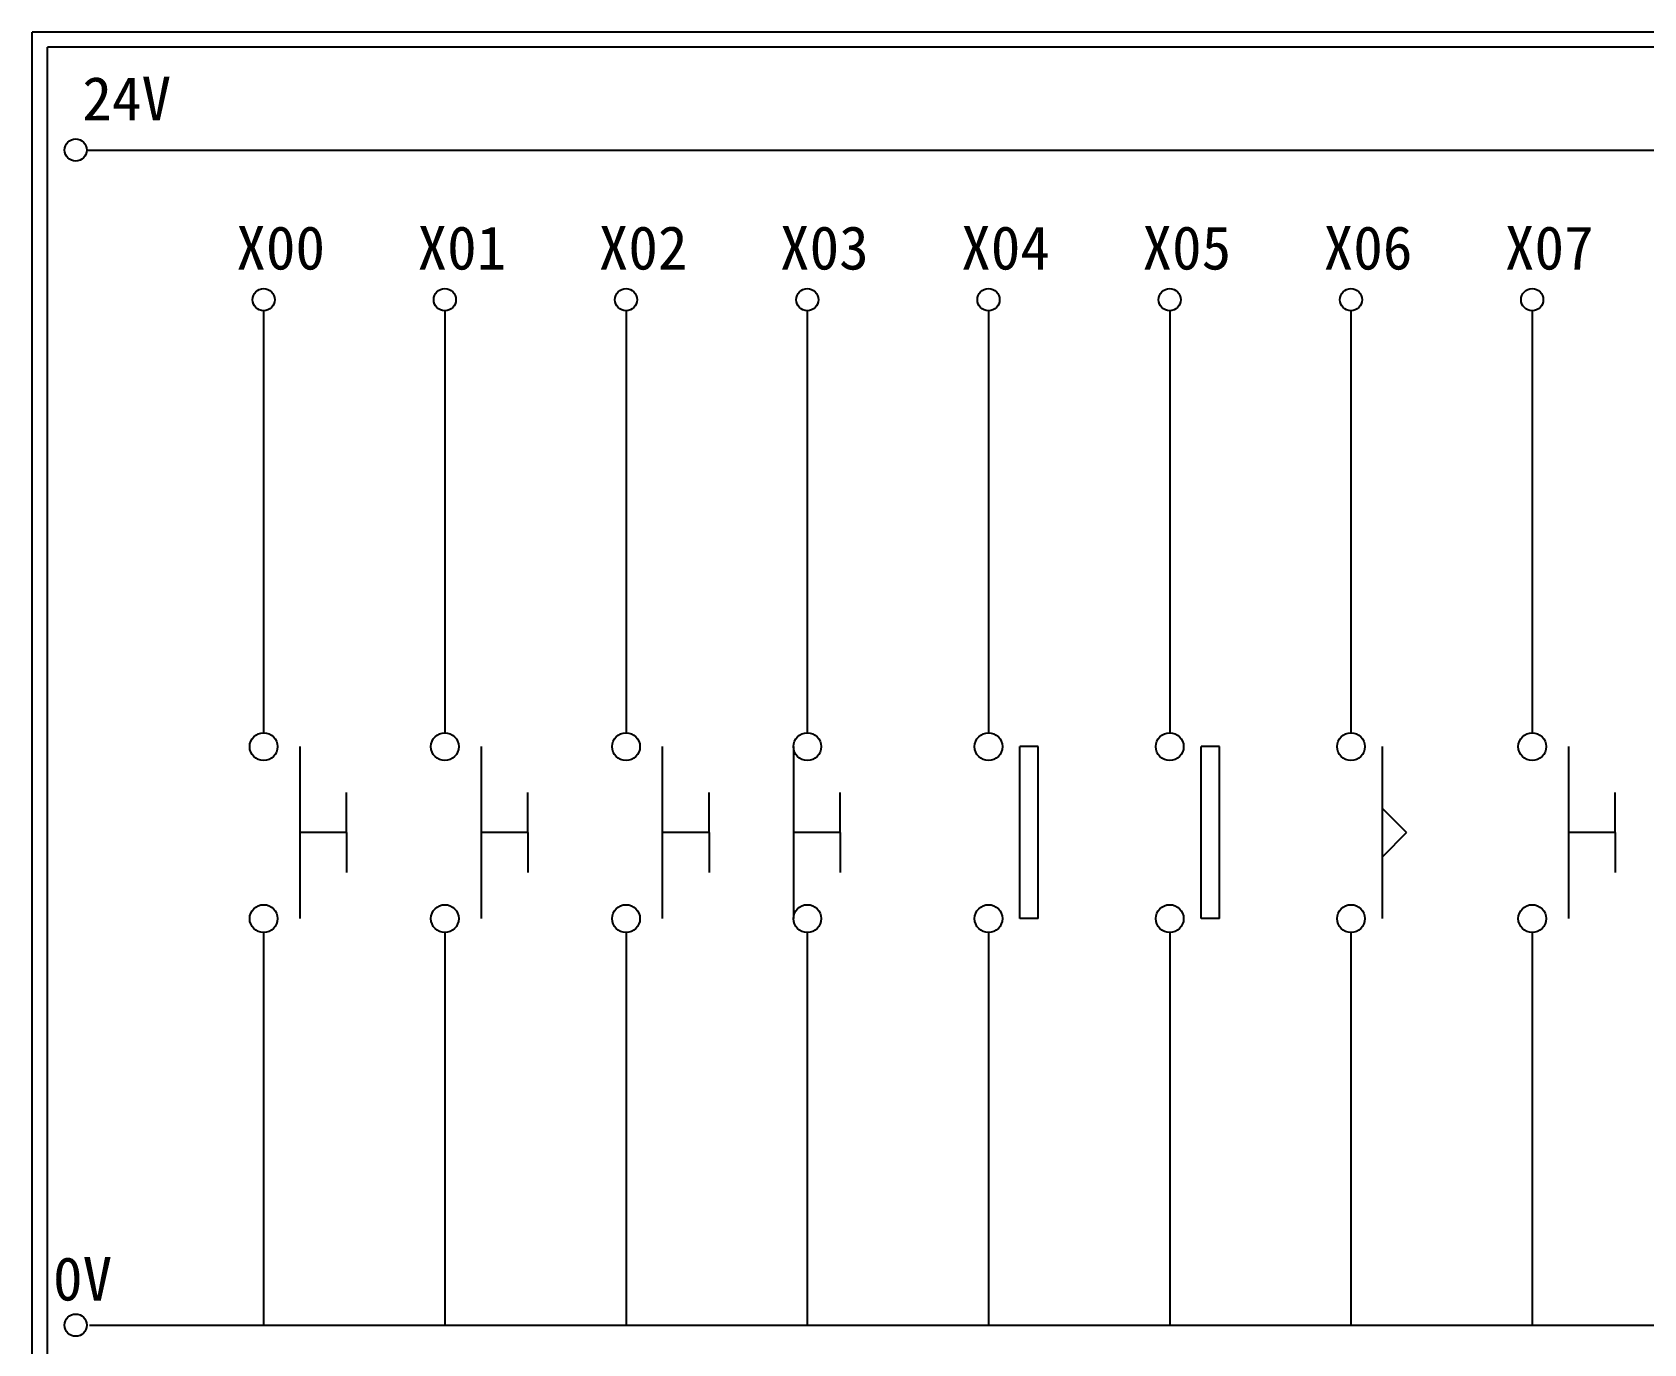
# Model space of a CAD drawing. Extents: x 325 to 612, y 3 to 207.
# Drawn here: x 325.3 to 458.7, y 98.4 to 207 of the extents above; entities that cross this region are included whole.
import ezdxf

# ---------------------------------------------------------------- set-up
doc = ezdxf.new("R2010")
doc.units = 0
doc.layers.get('0').update_dxf_attribs({"linetype": 'CONTINUOUS'})
doc.layers.add('圖框層', color=7, linetype='CONTINUOUS')
doc.layers.add('標尺寸層', color=3, linetype='CONTINUOUS')
doc.styles.add('STSL', font='kaiu.ttf')

msp = doc.modelspace()

# ---------------------------------------------------------------- linework, layer by layer
at = {"color": 7}
for p, q in [((408.58, 147.84), (407.07, 147.84)), ((423.58, 147.84), (422.07, 147.84)), ((351.34, 140.73), (351.34, 144.04)), ((366.34, 140.73), (366.34, 144.04)), ((381.34, 140.73), (381.34, 144.04)), ((392.18, 140.73), (392.18, 144.04)), ((456.34, 140.73), (456.34, 144.04)), ((351.34, 140.73), (351.34, 137.42)), ((366.34, 140.73), (366.34, 137.42)), ((381.34, 140.73), (381.34, 137.42)), ((392.18, 140.73), (392.18, 137.42)), ((456.34, 140.73), (456.34, 137.42)), ((408.58, 133.61), (407.07, 133.61)), ((423.58, 133.61), (422.07, 133.61))]:
    msp.add_line(p, q, dxfattribs=at)
at = {"layer": '圖框層', "color": 7}
for p, q in [((612.32, 206.97), (325.32, 206.97)), ((325.32, 3), (325.32, 206.97)), ((611.07, 205.72), (326.57, 205.72)), ((326.57, 4.25), (326.57, 205.72))]:
    msp.add_line(p, q, dxfattribs=at)
at = {"layer": '標尺寸層', "color": 7}
for p, q in [((329.84, 197.22), (607.44, 197.22)), ((344.47, 183.91), (344.47, 148.99)), ((359.47, 183.91), (359.47, 148.99)), ((374.47, 183.91), (374.47, 148.99)), ((389.47, 183.91), (389.47, 148.99)), ((404.47, 183.91), (404.47, 148.99)), ((419.47, 183.91), (419.47, 148.99)), ((434.47, 183.91), (434.47, 148.99)), ((449.47, 183.91), (449.47, 148.99)), ((347.47, 147.84), (347.47, 133.61)), ((362.47, 147.84), (362.47, 133.61)), ((377.47, 147.84), (377.47, 133.61)), ((388.32, 147.84), (388.32, 133.61)), ((407.07, 133.61), (407.07, 147.84)), ((408.58, 133.61), (408.58, 147.84)), ((422.07, 133.61), (422.07, 147.84)), ((423.58, 133.61), (423.58, 147.84)), ((437.07, 133.61), (437.07, 147.84)), ((452.47, 147.84), (452.47, 133.61)), ((439.07, 140.73), (437.07, 142.73)), ((351.34, 140.73), (347.47, 140.73)), ((366.34, 140.73), (362.47, 140.73)), ((381.34, 140.73), (377.47, 140.73)), ((392.18, 140.73), (388.32, 140.73)), ((439.07, 140.73), (437.07, 138.73)), ((456.34, 140.73), (452.47, 140.73)), ((344.47, 132.46), (344.47, 99.96)), ((359.47, 132.46), (359.47, 99.96)), ((374.47, 132.46), (374.47, 99.96)), ((389.47, 132.46), (389.47, 99.96)), ((404.47, 132.46), (404.47, 99.96)), ((419.47, 132.46), (419.47, 99.96)), ((434.47, 132.46), (434.47, 99.96)), ((449.47, 132.46), (449.47, 99.96)), ((330.05, 99.96), (607.92, 99.96))]:
    msp.add_line(p, q, dxfattribs=at)
for centre, radius in [((328.92, 197.22), 0.92), ((344.47, 184.83), 0.92), ((359.47, 184.83), 0.92), ((374.47, 184.83), 0.92), ((389.47, 184.83), 0.92), ((404.47, 184.83), 0.92), ((419.47, 184.83), 0.92), ((434.47, 184.83), 0.92), ((449.47, 184.83), 0.92), ((344.47, 147.84), 1.15), ((359.47, 147.84), 1.15), ((374.47, 147.84), 1.15), ((389.47, 147.84), 1.15), ((404.47, 147.84), 1.15), ((419.47, 147.84), 1.15), ((434.47, 147.84), 1.15), ((449.47, 147.84), 1.15), ((344.47, 133.61), 1.15), ((359.47, 133.61), 1.15), ((374.47, 133.61), 1.15), ((389.47, 133.61), 1.15), ((404.47, 133.61), 1.15), ((419.47, 133.61), 1.15), ((434.47, 133.61), 1.15), ((449.47, 133.61), 1.15), ((328.92, 99.96), 0.92)]:
    msp.add_circle(centre, radius, dxfattribs=at)

# ---------------------------------------------------------------- texts
at = {"layer": '圖框層', "color": 7, "style": 'STSL'}
for s, p in [('24V', (329.47, 199.68)), ('X00', (342.21, 187.33)), ('X01', (357.21, 187.33)), ('X02', (372.21, 187.33)), ('X03', (387.21, 187.33)), ('X04', (402.21, 187.33)), ('X05', (417.21, 187.33)), ('X06', (432.21, 187.33)), ('X07', (447.21, 187.33)), ('0V', (327.04, 102))]:
    msp.add_text(s, height=3.6, dxfattribs=at).set_placement(p)

doc.saveas('drawing.dxf')
